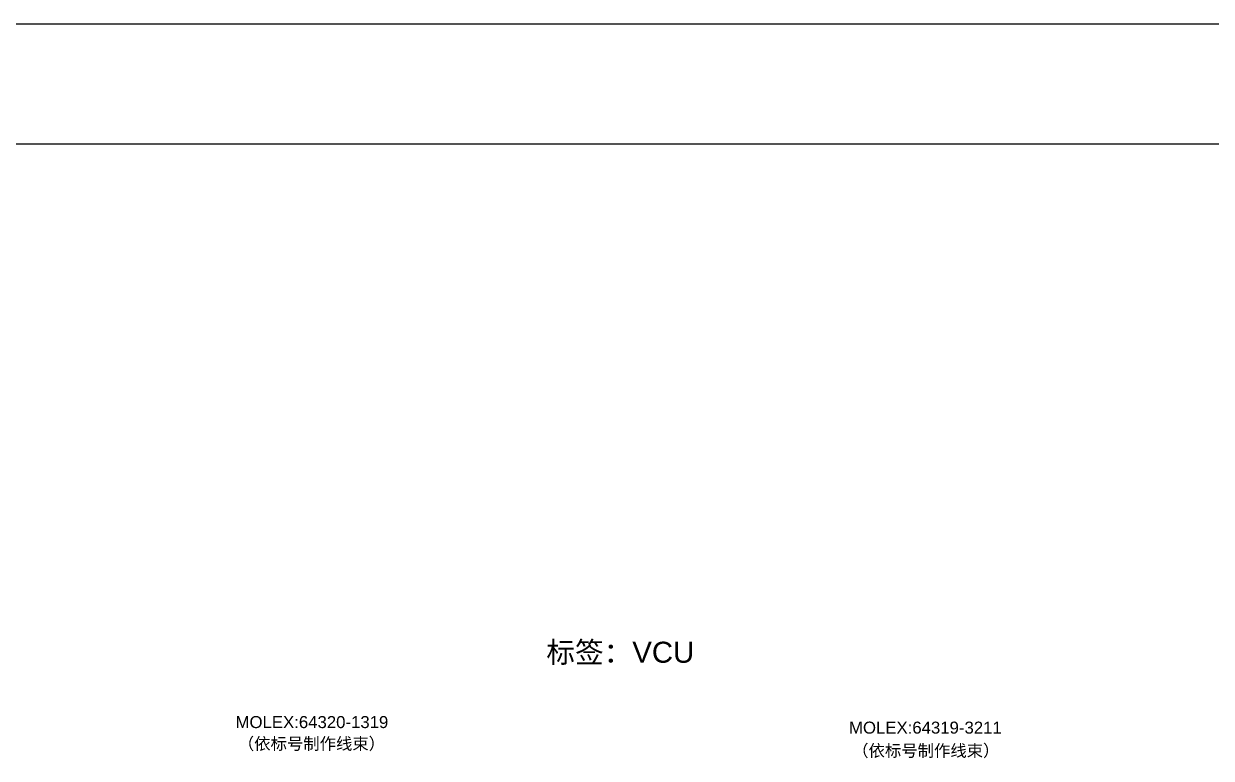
# Model space of a CAD drawing. Header units: millimetres. Extents: x 1762 to 3573, y 2019 to 2959.
# Drawn here: x 1862.2 to 2060.2, y 2836.3 to 2958.7 of the extents above; entities that cross this region are included whole.
import ezdxf

# ---------------------------------------------------------------- set-up
doc = ezdxf.new("R2010")
doc.units = ezdxf.units.MM
doc.layers.add('AM60', color=3, linetype='Continuous', lineweight=25)
doc.layers.add('标题栏', color=7, linetype='Continuous')
doc.styles.get("Standard").update_dxf_attribs({"font": 'arial.ttf'})

# ---------------------------------------------------------------- blocks, each defined once
blk = doc.blocks.new('A$Ca6ca7e8a')
at = {"layer": '标题栏'}
for p, q in [((0, 940.14), (1811.69, 940.14)), ((20, 920.14), (1791.69, 920.14))]:
    blk.add_line(p, q, dxfattribs=at)

msp = doc.modelspace()

# ---------------------------------------------------------------- block references
msp.add_blockref('A$Ca6ca7e8a', (1761.676, 2018.553))

# ---------------------------------------------------------------- texts
at = {"layer": 'AM60', "color": 3}
for s, p in [('MOLEX:64320-1319 ', (1897.55, 2841.331)), ('MOLEX:64319-3211  ', (1999.834, 2840.406)), ('（依标号制作线束）', (1897.931, 2837.735)), ('（依标号制作线束）', (2000.363, 2836.568))]:
    msp.add_text(s, height=2, dxfattribs=at).set_placement(p)
at = {"layer": 'AM60', "insert": (1949.381, 2855.72), "char_height": 3.5, "attachment_point": 1}
msp.add_mtext_dynamic_manual_height_columns('{\\fSimSun|b0|i0|c134|p2;\\C3;标签：\\fArial|b0|i0|c0|p34;VCU}', width=50.04824, gutter_width=12.5, heights=[35.837], dxfattribs=at)

doc.saveas('drawing.dxf')
